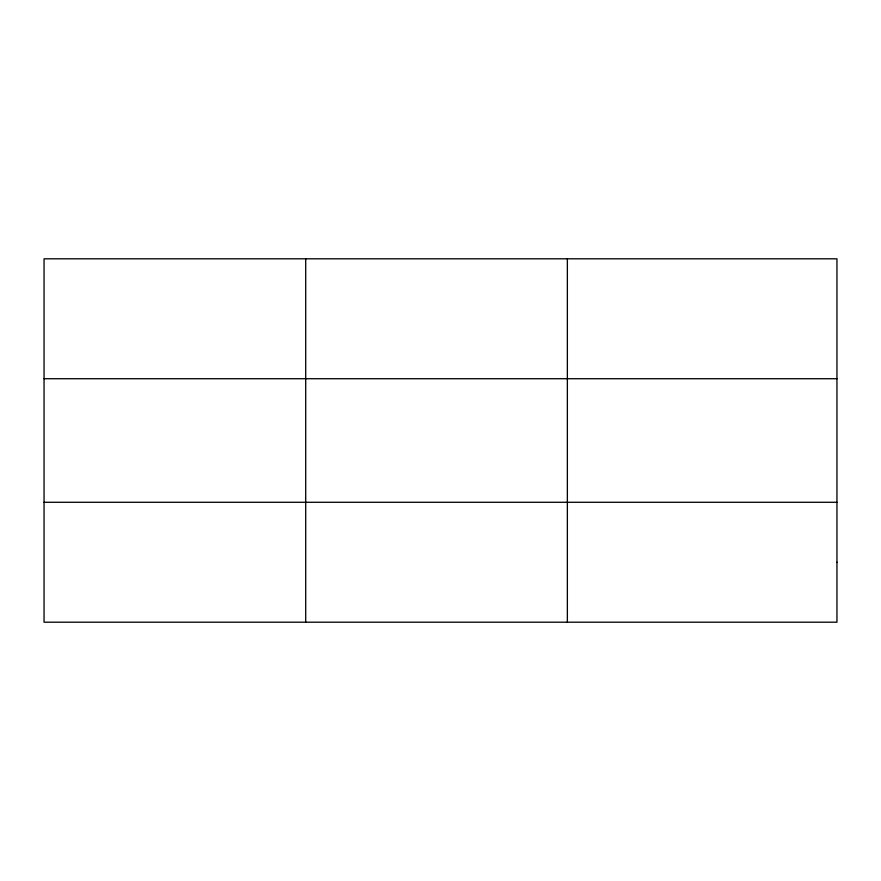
<?xml version="1.0" encoding="UTF-8"?>
<svg xmlns="http://www.w3.org/2000/svg" width="881" height="881" viewBox="0 0 881 881"><rect width="100%" height="100%" fill="white"/><g stroke="black" fill="none" stroke-linecap="round" stroke-linejoin="round"><path stroke-width="1.32" d="M305.707 258.805L305.707 622.195M567.364 258.805L567.364 622.195M44.05 378.72L836.95 378.72M44.05 502.28L836.95 502.28M836.95 562.232L836.95 622.195L44.05 622.195L44.05 258.805L836.95 258.805L836.95 562.232"/></g></svg>
